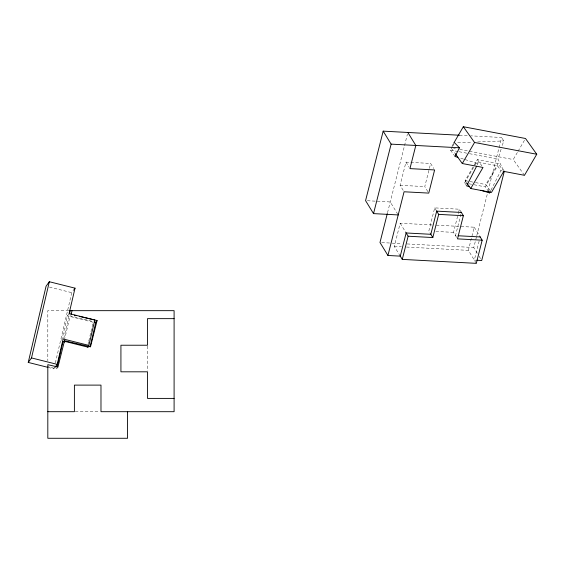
<?xml version="1.0" encoding="UTF-8"?>
<svg xmlns="http://www.w3.org/2000/svg" width="565" height="565" viewBox="0 0 565 565"><rect width="100%" height="100%" fill="white"/><g stroke="black" fill="none" stroke-linecap="round" stroke-linejoin="round"><path stroke-width="0.42" stroke-dasharray="2.83 2.12" d="M54.353 367.172L53.958 368.867L48.986 367.624M55.342 362.942L71.769 292.67L74.093 289.45M61.719 340.37L67.461 315.814L68.683 314.126M63.739 338.386L69.262 314.776M64.382 340.37L70.117 315.814L93.338 321.626M88.027 344.262L88.62 341.726M88.818 340.879L90.796 332.411M90.993 331.563L93.168 322.255L67.461 315.814M387.526 212.708L404.293 146.533M404.505 145.706L407.436 134.124M403.191 190.334L400.098 185.285L405.967 162.12L430.643 163.447L433.736 168.497M400.274 256.136L394.306 246.397L400.175 223.239L433.673 225.032M427.867 191.655L424.774 186.605L429.174 169.239M429.386 168.412L430.643 163.447M461.372 212.454L459.38 209.212L434.704 207.885L428.835 231.05L430.827 234.298M456.605 237.42L453.511 232.37L458.335 213.344M458.547 212.518L459.38 209.212M460.955 214.114L455.503 235.619L457.269 235.711M476.302 263.346L468.35 250.366L474.219 227.201L434.556 225.075M477.298 253.29L473.767 247.519L476.556 236.509M476.768 235.662L487.496 193.308M488.139 190.772L498.853 148.489M499.072 147.642L501.642 137.493L470.786 135.84M479.134 241.078L474.318 260.105L475.963 260.19M503.457 170.037L497.956 159.083L501.212 148.87M502.292 145.466L503.74 140.925L501.642 137.493M477.277 164.938L477.983 163.546L476.804 161.887L464.529 182.94L466.196 185.285M490.992 190.123L500.936 170.588L497.532 165.813L476.804 161.887M451.922 146.264L453.236 144.011M455.03 156.505L450.453 150.085L452.141 147.204M452.558 146.483L454.663 142.874M466.132 182.057L465.115 180.623L477.39 159.577L498.125 163.497L502.723 169.945M490.441 190.998L485.844 184.55L498.125 163.497M488.612 191.57L485.257 186.867L497.532 165.813M524.468 175.305L513.232 159.542L517.618 152.027M518.056 151.279L524.631 140M57.941 367.031L56.62 368.867L47.813 366.664M457.728 142.754L472.298 142.175M477.665 141.963L503.74 140.925M68.817 310.665L47.813 310.665L47.813 360.753M75.258 411.694L99.271 411.694M459.472 135.233L469.911 135.798M400.098 185.285L424.774 186.605M367.335 200.73L390.253 201.959L398.205 214.94M435.883 231.431L453.511 232.37M381.721 242.583L391.305 243.098M392.174 243.141L401.842 243.663M407.132 243.946L473.767 247.519M394.306 246.397L401.362 246.778M406.475 247.046L468.35 250.366M453.631 148.263L455.362 148.588M459.677 149.407L513.232 159.542M450.453 150.085L458.229 151.561M459.091 151.724L468.597 153.518M469.459 153.687L497.956 159.083M465.115 180.623L474.614 182.424M475.476 182.587L485.844 184.55M464.529 182.94L467.982 183.597M468.844 183.759L473.166 184.578M474.028 184.741L485.257 186.867M49.374 287.062L71.769 292.67M460.772 158.264L463.639 159.146M465.073 159.584L477.983 163.546M500.936 170.588L502.179 170.969M477.39 159.577L481.987 166.018M451.555 148.489L454.62 152.783M474.219 227.201L479.727 236.191M479.071 256.171L481.719 260.5M434.704 207.885L436.689 211.133M405.967 162.12L409.06 167.169M400.175 223.239L406.143 232.971M147.507 346.084L147.507 370.958"/><path stroke-width="0.85" d="M48.152 367.412L28.25 362.433L46.062 286.236L49.317 281.73L75.025 288.164L69.092 313.568L94.8 320.002L88.86 345.399L87.639 347.087M28.25 362.433L31.506 357.928L49.317 281.73M54.89 367.582L57.213 364.361L63.153 338.965L88.86 345.399M57.016 367.172L62.948 341.776M69.453 313.956L70.222 310.665M90.089 346.804L95.831 322.255L97.081 320.524L79.22 316.351M97.081 320.524L90.499 346.811L64.523 340.744L57.941 367.031L47.813 364.665L47.813 438.278L127.57 438.278L127.57 411.694M71.105 314.451L72.052 310.665M459.472 135.233L383.176 131.144L365.569 200.631L373.522 213.619L398.205 214.94M373.522 213.619L391.128 144.132L383.176 131.144M387.315 213.535L379.984 242.491L387.936 255.472L400.274 256.136L406.143 232.971L430.827 234.298L436.689 211.133L461.372 212.454M387.936 255.472L404.074 191.775L428.75 193.103L434.619 169.938L409.943 168.617L415.812 145.452L407.852 132.471M479.96 236.58L482.171 240.189L476.302 263.346L402.266 259.384L408.135 236.219L405.924 232.611M408.135 236.219L432.811 237.54L438.68 214.382L436.47 210.773M461.153 212.094L463.364 215.703L457.495 238.868L482.171 240.189M503.853 170.814L504.241 171.598L481.719 260.5L476.782 260.239M454.663 142.874L459.465 147.79L455.03 156.505L457.904 157.381M476.563 166.336L466.619 185.871L469.487 186.754M480.963 190.271L489.565 192.912L490.279 191.514M453.674 143.256L463.321 126.722L525.514 138.496L536.75 154.252L524.468 175.305L503.74 171.379L491.465 192.425L470.73 188.505L466.648 182.77M470.73 188.505L483.011 167.452L462.283 163.525L474.558 142.479L463.321 126.722M74.093 289.45L75.025 288.164M64.523 340.744L64.184 341.218L88.232 347.235M69.65 310.665L174.098 310.665L174.098 411.694L100.98 411.694L100.98 385.111L74.396 385.111L74.396 411.694L47.813 411.694M174.098 318.646L147.507 318.646L147.507 345.229L120.924 345.229L120.924 371.812L147.507 371.812L147.507 398.403L174.098 398.403M391.128 144.132L459.465 147.79M438.68 214.382L463.364 215.703M458.144 235.76L480.186 236.94M474.558 142.479L536.75 154.252M74.354 315.214L75.978 315.595M94.171 321.838L95.831 322.255M62.355 341.422L64.841 342.044M31.506 357.928L57.213 364.361M503.21 171.28L504.241 171.598M488.612 191.57L489.565 192.912M455.129 153.496L462.283 163.525M430.601 233.938L432.811 237.54M400.055 255.776L402.266 259.384"/></g></svg>
